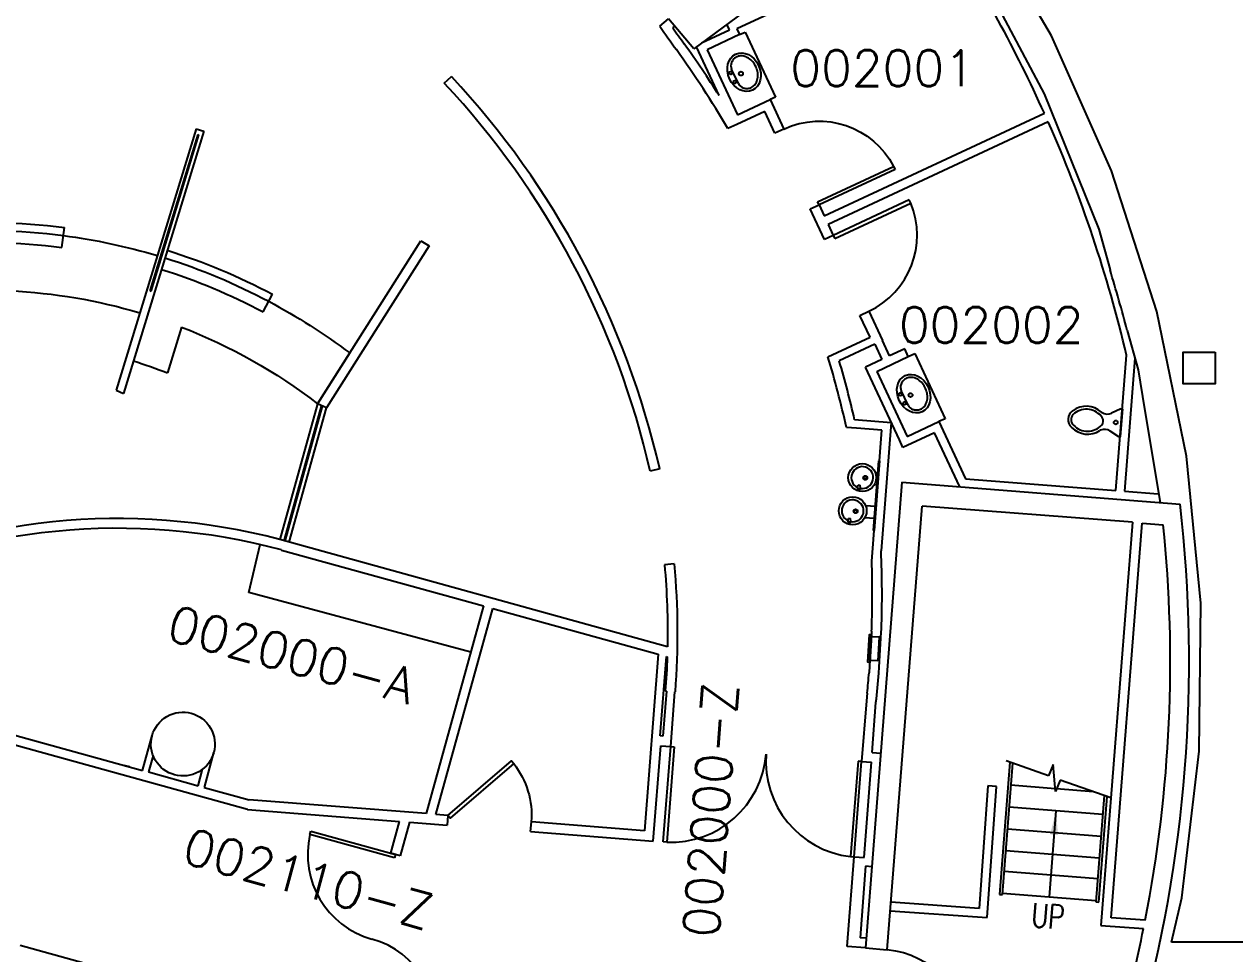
# Model space of a CAD drawing. Extents: x -1957 to 1822, y 4767 to 7331.
# Drawn here: x 836 to 1443, y 6498 to 6965 of the extents above; entities that cross this region are included whole.
import ezdxf

# ---------------------------------------------------------------- set-up
doc = ezdxf.new("R2010")
doc.units = 0
doc.header["$LTSCALE"] = 48
doc.header["$MEASUREMENT"] = 0
doc.layers.get('0').update_dxf_attribs({"linetype": 'CONTINUOUS'})
for name, color, linetype in [('ARDOOR', 7, 'CONTINUOUS'), ('ARROOMNO', 4, 'CONTINUOUS'), ('ARWALL', 7, 'CONTINUOUS'), ('COL', 14, 'CONTINUOUS'), ('EXDOOR', 8, 'CONTINUOUS'), ('EXWALL', 8, 'CONTINUOUS'), ('FIRE', 1, 'CONTINUOUS'), ('MILL', 1, 'CONTINUOUS'), ('MILL-NRST', 1, 'CONTINUOUS'), ('MPFIXTURE', 3, 'CONTINUOUS'), ('TXT', 4, 'CONTINUOUS')]:
    doc.layers.add(name, color=color, linetype=linetype)
doc.styles.add('ROMANS', font='romans.shx', dxfattribs={"height": 18})
doc.styles.get("Standard").update_dxf_attribs({"font": 'simplex.shx', "width": 0.75, "height": 12})
doc.dimstyles.get("Standard").update_dxf_attribs({"dimtxt": 12, "dimasz": 12, "dimexe": 9, "dimexo": 3, "dimgap": 12, "dimtad": 1, "dimdec": 4, "dimzin": 0, "dimtxsty": 'STANDARD', "dimblk": 'OBLIQUE', "dimcen": 0, "dimdle": 3, "dimclrd": 256, "dimclre": 256, "dimclrt": 256, "dimazin": 3, "dimtfac": 1, "dimtdec": 4, "dimtix": 1, "dimtmove": 0, "dimatfit": 3, "dimtolj": 1, "dimtzin": 0})

# ---------------------------------------------------------------- blocks, each defined once
blk = doc.blocks.new('EWC-RND2')
for p, q in [((-17.5, 0), (17.5, 0)), ((-17.5, 0), (-17.5, -0.5)), ((17.5, 0), (17.5, -0.5)), ((-17.5, -0.5), (17.5, -0.5)), ((-11.5, -0.5), (-11.5, -1.68)), ((-5.5, -0.5), (-5.5, -1.68)), ((5.5, -0.5), (5.5, -5.18)), ((11.5, -0.5), (11.5, -5.18)), ((-3.14, -8.5), (-4.64, -8.75)), ((-4.64, -9.75), (-4.64, -8.75)), ((-3.14, -10), (-4.64, -9.75)), ((-2.94, -8.75), (-3.14, -8.5)), ((-2.94, -9.75), (-3.14, -10)), ((-2.94, -9.75), (-2.94, -8.75)), ((13.86, -12), (12.36, -12.25)), ((14.06, -12.25), (13.86, -12)), ((12.36, -13.25), (12.36, -12.25)), ((13.86, -13.5), (12.36, -13.25)), ((14.06, -13.25), (13.86, -13.5)), ((14.06, -13.25), (14.06, -12.25))]:
    blk.add_line(p, q)
for centre, radius in [((-8.5, -8), 7), ((-8.5, -6.5), 1), ((-8.5, -6.5), 0.75), ((8.5, -11.5), 7), ((8.56, -10.03), 1), ((8.56, -10.03), 0.75)]:
    blk.add_circle(centre, radius)
for centre, radius, start, end in [((-8.5, -8), 5.5, 354.6814, 339.08186), ((8.5, -11.5), 5.5, 354.6814, 339.08186), ((-3.14, -9.25), 0.75, 270.00117, 89.99883), ((13.86, -12.75), 0.75, 270.00117, 89.99883)]:
    blk.add_arc(centre, radius, start, end)
blk = doc.blocks.new('TLT-WALL')
for p, q in [((-7, 0), (7, 0)), ((-7, -0.75), (-7, 0)), ((-7, -0.75), (-4.5, -5.25)), ((7, -0.75), (4.5, -5.25)), ((7, -0.75), (7, 0))]:
    blk.add_line(p, q)
blk.add_circle((0, -2.75), 1)
for centre, radius, start, end in [((-9, -7.75), 5.15, 333.62223, 29.0546), ((9, -7.75), 5.15, 150.9454, 206.37777), ((4.17, -17.29), 11.17, 141.80297, 221.62671), ((4.17, -17.29), 9.67, 128.70115, 221.62671), ((-6.18, -9.15), 2, 321.80297, 333.62223), ((0, -12.09), 3, 51.29885, 128.70115), ((-4.17, -17.29), 9.67, 318.37329, 51.29885), ((-4.17, -17.29), 11.17, 318.37329, 38.19703), ((6.18, -9.15), 2, 206.37777, 218.19703), ((-5.67, -26.04), 3.5, 38.98795, 41.62671), ((0, -21.45), 3.8, 218.98795, 321.01205), ((5.67, -26.04), 3.5, 138.37329, 141.01205), ((-5.67, -26.04), 2, 38.98795, 41.62671), ((0, -21.45), 5.3, 218.98795, 321.01205), ((5.67, -26.04), 2, 138.37329, 141.01205)]:
    blk.add_arc(centre, radius, start, end)
blk = doc.blocks.new('SNK-OVL')
blk.add_line((-4.02, 3.25), (4.02, 3.25))
for centre, radius in [((-2.5, 4.5), 0.75), ((0, 0), 1), ((2.5, 4.5), 0.75)]:
    blk.add_circle(centre, radius)
for centre, start, end in [((-4.02, -0.75), 90, 137.92062), ((4.02, -0.75), 42.10121, 90)]:
    blk.add_arc(centre, 4, start, end)
blk.add_ellipse((0, -1.75), major_axis=(10, 0), ratio=0.8)
blk.add_open_spline([(-6.99, 1.93), (-7.38, 1.5), (-7.69, 1.05), (-8.28, -0.11), (-8.47, -0.82), (-8.53, -2.26), (-8.4, -2.98), (-7.83, -4.37), (-7.38, -5.05), (-6.18, -6.26), (-5.43, -6.8), (-3.72, -7.64), (-2.75, -7.95), (-0.74, -8.27), (0.31, -8.29), (2.35, -8.04), (3.33, -7.78), (5.1, -7), (5.89, -6.49), (7.17, -5.31), (7.66, -4.65), (8.32, -3.27), (8.49, -2.55), (8.5, -1.81), (8.5, -1.78), (8.5, -1.75), (8.5, -1.14), (8.39, -0.54), (7.91, 0.71), (7.52, 1.35), (6.99, 1.93)], degree=3, knots=[2.515773, 2.515773, 2.515773, 2.515773, 2.756182, 2.756182, 3.107509, 3.107509, 3.458835, 3.458835, 3.810162, 3.810162, 4.161488, 4.161488, 4.512815, 4.512815, 4.864141, 4.864141, 5.215468, 5.215468, 5.566794, 5.566794, 5.918121, 5.918121, 6.269447, 6.269447, 6.283185, 6.283185, 6.283185, 6.580082, 6.580082, 6.909232, 6.909232, 6.909232, 6.909232])
blk = doc.blocks.new('3-06-DR')
at = {"color": 0}
for p, q in [((0, 42), (0, 0)), ((1.75, 42), (0, 42)), ((1.75, 0), (1.75, 42)), ((0, 0), (1.75, 0))]:
    blk.add_line(p, q, dxfattribs=at)
blk.add_arc((-0.07, -0.03), 42.07, 0.03589, 87.52636, dxfattribs=at)
blk = doc.blocks.new('8-00-DRS')
at = {"color": 0}
for p, q in [((0, 48), (0, 0)), ((1.75, 48), (0, 48)), ((1.75, 0), (1.75, 48)), ((94.25, 0), (94.25, 48)), ((94.25, 48), (96, 48)), ((96, 48), (96, 0)), ((0, 0), (1.75, 0)), ((96, 0), (94.25, 0))]:
    blk.add_line(p, q, dxfattribs=at)
for centre, start, end in [((-0.06, -0.02), 0.02741, 87.84514), ((96.06, -0.02), 92.15486, 179.97259)]:
    blk.add_arc(centre, 48.06, start, end, dxfattribs=at)
blk = doc.blocks.new('7-04-SDRS')
at = {"color": 0}
for p, q in [((86.25, 0), (86.25, 44)), ((86.25, 44), (88, 44)), ((88, 44), (88, 0)), ((0, -44), (0, 0)), ((0, 0), (1.75, 0)), ((1.75, 0), (1.75, -44)), ((88, 0), (86.25, 0)), ((1.75, -44), (0, -44))]:
    blk.add_line(p, q, dxfattribs=at)
for centre, start, end in [((88.06, -0.03), 92.3574, 179.96733), ((-0.06, 0.03), 272.3574, 359.96733)]:
    blk.add_arc(centre, 44.06, start, end, dxfattribs=at)
blk = doc.blocks.new('HS-3-06-DR')
blk.add_lwpolyline([(4.24, -4.24), (-25.46, 25.46), (-26.69, 24.22), (3.01, -5.48)], close=True)
blk.add_arc((4.53, -4.3), 42.28, 137.58974, 179.92361)
blk = doc.blocks.new('FEC')
at = {"layer": 'FIRE'}
for points in [[(-7, 0), (-7, 1), (7, 1), (7, 0)], [(-6, -4), (-6, 0), (6, 0), (6, -4)]]:
    blk.add_lwpolyline(points, close=True, dxfattribs=at)

msp = doc.modelspace()

# ---------------------------------------------------------------- linework, layer by layer
at = {"layer": 'ARWALL'}
for p, q in [((1297.88, 7010.97), (1193.6, 6962.34)), ((1154.84, 6963.72), (1159.23, 6967.44)), ((1161.38, 6962.86), (1162.38, 6963.72)), ((1175.89, 6955.27), (1189.86, 6961.78)), ((1189.86, 6961.78), (1188.54, 6964.62)), ((1193.6, 6962.34), (1194.94, 6959.46)), ((1194.94, 6959.46), (1178.63, 6951.85)), ((1184.62, 6928.95), (1173.26, 6953.32)), ((1178.63, 6951.85), (1193.84, 6919.23)), ((1046.86, 6935.08), (1050.42, 6938.41)), ((1193.84, 6919.23), (1210.16, 6926.84)), ((1210.16, 6926.84), (1217.02, 6912.11)), ((1207.53, 6920.93), (1193.51, 6914.39)), ((1212.6, 6910.05), (1207.53, 6920.93)), ((1237.31, 6868.61), (1347.7, 6920.09)), ((1193.51, 6914.39), (1189.07, 6912.32)), ((1349.69, 6915.63), (1239.37, 6864.19)), ((1217.02, 6912.11), (1212.6, 6910.05)), ((1230.35, 6871.99), (1234.77, 6874.05)), ((1237.48, 6856.7), (1230.35, 6871.99)), ((1234.77, 6874.05), (1237.31, 6868.61)), ((1237.31, 6868.61), (1237.31, 6868.61)), ((1241.9, 6858.76), (1237.48, 6856.7)), ((1239.37, 6864.19), (1239.37, 6864.19)), ((1239.37, 6864.19), (1241.9, 6858.76)), ((983.25, 6774.21), (1035.11, 6856.1)), ((1039.23, 6853.49), (987.75, 6772.21)), ((1035.11, 6856.1), (1039.23, 6853.49)), ((1255.23, 6818.63), (1259.65, 6820.69)), ((1260.31, 6807.76), (1255.23, 6818.63)), ((1259.65, 6820.69), (1266.52, 6805.96)), ((1239.18, 6797.9), (1260.31, 6807.76)), ((1262.67, 6804.17), (1244.87, 6795.87)), ((1262.67, 6804.17), (1266.26, 6796.47)), ((1270.11, 6798.26), (1266.52, 6805.96)), ((1263.65, 6790.56), (1279.51, 6797.96)), ((1277.72, 6801.81), (1270.11, 6798.26)), ((1279.51, 6797.96), (1277.72, 6801.81)), ((1383.63, 6730.77), (1388.93, 6798.63)), ((1266.26, 6796.47), (1258.01, 6792.62)), ((1275.02, 6756.14), (1258.01, 6792.62)), ((1393.08, 6797.12), (1387.87, 6730.44)), ((1263.65, 6790.56), (1278.87, 6757.94)), ((983.25, 6774.21), (964.42, 6706.24)), ((987.75, 6772.21), (983.25, 6774.21)), ((966.79, 6706.09), (985.37, 6773.11)), ((985.61, 6773.04), (967.03, 6706.03)), ((969.12, 6704.95), (987.75, 6772.21)), ((985.37, 6773.11), (985.61, 6773.04)), ((1253.54, 6761.98), (1248.46, 6762.37)), ((1252.53, 6766.32), (1270.88, 6764.88)), ((1266.31, 6760.98), (1253.54, 6761.98)), ((1270.88, 6764.88), (1265.84, 6700.5)), ((1278.87, 6757.94), (1294.73, 6765.33)), ((1294.73, 6765.33), (1308.1, 6736.66)), ((1261.17, 6695.29), (1266.31, 6760.98)), ((1276.81, 6752.29), (1275.02, 6756.14)), ((1292.67, 6759.68), (1276.81, 6752.29)), ((1305.29, 6732.64), (1292.67, 6759.68)), ((1154.85, 6741.6), (1150.09, 6740.51)), ((1308.1, 6736.66), (1383.63, 6730.77)), ((1387.87, 6730.44), (1404.75, 6729.12)), ((1158.75, 6652.42), (964.42, 6706.24)), ((965.3, 6700.94), (1066.55, 6672.9)), ((967.03, 6706.03), (966.79, 6706.09)), ((1162.13, 6693.95), (1157.27, 6693.51)), ((1066.55, 6672.9), (1037.69, 6568.69)), ((1042.64, 6568.31), (1071.25, 6671.6)), ((1071.25, 6671.6), (1154.08, 6648.66)), ((1261.11, 6660.3), (1260.11, 6642.8)), ((1261.11, 6660.3), (1261.15, 6661.46)), ((1261.11, 6660.3), (1261.11, 6660.3)), ((1264.96, 6642.25), (1265.96, 6659.74)), ((1265.96, 6659.74), (1266.02, 6661.17)), ((1154.08, 6648.66), (1147.16, 6560.13)), ((1155.14, 6607.66), (1158.26, 6647.5)), ((1158.26, 6647.5), (1158.63, 6647.4)), ((1260.11, 6642.8), (1259.84, 6639.38)), ((1264.71, 6639.09), (1264.96, 6642.25)), ((1158.28, 6630.2), (1156.51, 6607.55)), ((1157.69, 6630.24), (1158.28, 6630.19)), ((1158.28, 6630.19), (1158.28, 6630.19)), ((1160.37, 6602.36), (1162.52, 6629.87)), ((1162.52, 6629.87), (1162.55, 6629.86)), ((1258.89, 6629.13), (1258.48, 6625.36)), ((1258.46, 6625.36), (1256.08, 6594.87)), ((1258.46, 6625.36), (1258.48, 6625.36)), ((1258.48, 6625.36), (1258.48, 6625.36)), ((1258.48, 6625.36), (1258.48, 6625.36)), ((1258.48, 6625.36), (1258.48, 6625.36)), ((1261.32, 6599.35), (1263.28, 6624.4)), ((948.11, 6570.81), (825.45, 6604.78)), ((826.75, 6609.48), (895.55, 6590.42)), ((895.55, 6590.42), (900.38, 6607.85)), ((1156.51, 6607.55), (1155.14, 6607.66)), ((900.86, 6597.87), (898.56, 6589.59)), ((931.22, 6599.31), (926.4, 6581.88)), ((1151.64, 6554.89), (1155.38, 6602.75)), ((1155.38, 6602.75), (1160.37, 6602.36)), ((1261.32, 6599.35), (1265.68, 6599.01)), ((886.13, 6593.06), (889.02, 6592.29)), ((1256.08, 6594.87), (1261.06, 6594.48)), ((1257.32, 6546.63), (1261.06, 6594.48)), ((898.56, 6589.59), (923.39, 6582.72)), ((923.39, 6582.72), (925.68, 6590.99)), ((926.4, 6581.88), (948.96, 6575.63)), ((1037.69, 6568.69), (948.96, 6575.63)), ((948.11, 6570.81), (1024.45, 6564.84)), ((1048.63, 6567.84), (1042.64, 6568.31)), ((1048.63, 6567.84), (1048.25, 6562.98)), ((1020.01, 6548.84), (1024.45, 6564.84)), ((1029.4, 6564.45), (1024.71, 6547.53)), ((1029.4, 6564.45), (1048.25, 6562.98)), ((1090.12, 6559.7), (1090.5, 6564.56)), ((1147.16, 6560.13), (1090.5, 6564.56)), ((1090.12, 6559.7), (1151.64, 6554.89)), ((1024.71, 6547.53), (1020.01, 6548.84)), ((1248.82, 6502.05), (1252.33, 6547.02)), ((1252.33, 6547.02), (1257.32, 6546.63)), ((1258.11, 6542.3), (1255.3, 6506.43)), ((1261.22, 6542.06), (1258.11, 6542.3)), ((834.18, 6502.81), (994.9, 6458.25)), ((1258.01, 6501.33), (1248.82, 6502.05)), ((1258.39, 6506.19), (1255.3, 6506.43))]:
    msp.add_line(p, q, dxfattribs=at)
for centre, radius, start, end in [((739.94, 6646.04), 666.69, 24.27169, 33.18742), ((1530.09, 7222.34), 455.73, 214.57465, 216.39445), ((1530.09, 7222.34), 450.86, 215.13508, 216.39445), ((738.45, 6646.81), 523.02, 30.50723, 35.68932), ((738.45, 6646.81), 527.89, 32.30811, 35.68931), ((737.89, 6646.47), 427.67, 12.85172, 43.04918), ((737.89, 6646.47), 422.8, 12.85172, 43.04918), ((739.94, 6646.04), 666.69, 13.23158, 23.85267), ((781.89, 6659.4), 477.8, 12.44595, 16.85086), ((781.89, 6659.4), 482.67, 12.79765, 16.42389), ((883.13, 6395.64), 321.07, 75.33318, 116.36916), ((883.08, 6395.82), 316.01, 74.91771, 116.37511), ((783.66, 6678.67), 477.8, 357.93647, 1.99376), ((783.66, 6678.67), 482.67, 357.92311, 2.59239), ((783.66, 6678.67), 477.8, 354.04932, 355.28309), ((783.66, 6678.67), 482.67, 353.54463, 355.29653)]:
    msp.add_arc(centre, radius, start, end, dxfattribs=at)
at = {"layer": 'ARWALL', "extrusion": (0, 0, -1)}
for radius, start, end in [(376.92, 174.80787, 181.06005), (381.8, 174.80787, 184.43656), (376.92, 181.82391, 184.43655)]:
    msp.add_arc((-781.89, 6659.4), radius, start, end, dxfattribs=at)
at = {"layer": 'COL', "flags": 128}
msp.add_lwpolyline([(1433.33, 6800.24), (1433.33, 6784.24), (1417.33, 6784.24), (1417.33, 6800.24), (1433.33, 6800.24)], dxfattribs=at)
msp.add_lwpolyline([(1433.33, 6800.24), (1433.33, 6784.24), (1417.33, 6784.24), (1417.33, 6800.24), (1433.33, 6800.24)], dxfattribs=at)
msp.add_lwpolyline([(1433.33, 6800.24), (1433.33, 6784.24), (1417.33, 6784.24), (1417.33, 6800.24), (1433.33, 6800.24)], dxfattribs=at)
at = {"layer": 'COL', "extrusion": (0, 0, -1)}
msp.add_arc((-915.8, 6603.58), 16, 330, 329.99999, dxfattribs=at)
at = {"layer": 'EXWALL'}
for p, q in [((1293.5, 7042.28), (1171.99, 6952.38)), ((1351.22, 6958.85), (1313.99, 7022.94)), ((1323.81, 6974.33), (1347.62, 6929.77)), ((1171.99, 6952.38), (1159.23, 6967.44)), ((1381.36, 6891.13), (1351.22, 6958.85)), ((1347.62, 6929.77), (1374.94, 6861.8)), ((1404.06, 6820.57), (1381.36, 6891.13)), ((1374.94, 6861.8), (1380.64, 6841.47)), ((1419.06, 6747.99), (1404.06, 6820.57)), ((1389.17, 6811.06), (1394.72, 6791.27)), ((1394.72, 6791.27), (1397.95, 6771.78)), ((1397.97, 6771.71), (1405.76, 6724.78)), ((1426.19, 6674.21), (1419.06, 6747.99)), ((1276.31, 6734.9), (1258.01, 6501.33)), ((1276.31, 6734.9), (1415.73, 6724)), ((1268.91, 6500.47), (1286.48, 6722.96)), ((1391.84, 6714.83), (1286.48, 6722.96)), ((1391.84, 6714.83), (1376.02, 6512.62)), ((1381.22, 6516.51), (1396.7, 6714.45)), ((1396.7, 6714.45), (1407.31, 6713.62)), ((1425.37, 6600.09), (1426.19, 6674.21)), ((1416.6, 6526.49), (1425.37, 6600.09)), ((1330.37, 6594.48), (1325.18, 6528.2)), ((1326.68, 6528.08), (1331.83, 6593.96)), ((1349.78, 6587.62), (1328.55, 6595.12)), ((1332.14, 6593.85), (1331.83, 6593.88)), ((1352.13, 6593.32), (1349.78, 6587.62)), ((1352.22, 6592.28), (1351.72, 6592.32)), ((1353.28, 6579.84), (1352.13, 6593.32)), ((1355.63, 6585.55), (1353.28, 6579.84)), ((1381.02, 6576.57), (1355.63, 6585.55)), ((1319.4, 6582.61), (1315.11, 6521.13)), ((1319.05, 6516.59), (1323.64, 6582.31)), ((1323.64, 6582.31), (1319.4, 6582.61)), ((1353.16, 6581.18), (1330.97, 6582.91)), ((1372.21, 6579.69), (1353.81, 6581.13)), ((1377.71, 6577.74), (1373.54, 6524.42)), ((1375.03, 6524.3), (1379.17, 6577.23)), ((1376.97, 6568.28), (1330.11, 6571.94)), ((1376.11, 6557.31), (1329.25, 6560.98)), ((1375.25, 6546.35), (1328.39, 6550.01)), ((1327.6, 6539.79), (1374.45, 6536.13)), ((1325.18, 6528.2), (1326.68, 6528.08)), ((1326.74, 6528.83), (1373.59, 6525.16)), ((1411.48, 6504.24), (1416.6, 6526.49)), ((1270.45, 6519.99), (1319.05, 6516.59)), ((1315.11, 6521.13), (1270.79, 6524.22)), ((1373.54, 6524.41), (1375.03, 6524.3)), ((1376.02, 6512.62), (1397.43, 6511.12)), ((1398.27, 6515.32), (1381.22, 6516.51)), ((1258.01, 6501.33), (1268.91, 6500.47)), ((1551.33, 6504.24), (1411.48, 6504.24))]:
    msp.add_line(p, q, dxfattribs=at)
for centre, radius, start, end in [((736.05, 6644.32), 674.07, 14.3212, 17.00653), ((736.12, 6644.9), 684.2, 344.3456, 6.63839), ((736.89, 6644.81), 673.94, 348.92186, 5.86006), ((736.89, 6644.81), 673.94, 344.34305, 348.55806)]:
    msp.add_arc(centre, radius, start, end, dxfattribs=at)
msp.add_point((1270.53, 6519.98), dxfattribs=at)
at = {"layer": 'MILL'}
for p, q in [((1194.94, 6959.46), (1197.66, 6960.73)), ((1197.66, 6960.73), (1212.88, 6928.11)), ((1212.88, 6928.11), (1210.16, 6926.84)), ((1279.51, 6797.96), (1282.69, 6799.44)), ((1282.69, 6799.44), (1297.9, 6766.81)), ((1297.9, 6766.81), (1294.73, 6765.33)), ((948.91, 6679.58), (954.5, 6703.65)), ((1060.15, 6649.77), (948.91, 6679.58))]:
    msp.add_line(p, q, dxfattribs=at)
at = {"layer": 'MILL-NRST'}
for p, q in [((922.43, 6912.21), (882.36, 6781.04)), ((926.26, 6911.04), (886.08, 6779.52)), ((899.42, 6830.88), (923.38, 6909.31)), ((899.9, 6830.73), (923.85, 6909.16)), ((922.43, 6912.21), (926.26, 6911.04)), ((923.38, 6909.31), (923.85, 6909.16)), ((855.13, 6852.72), (856.44, 6862.63)), ((899.42, 6830.88), (899.9, 6830.73)), ((956.03, 6820.39), (960.73, 6829.21)), ((915.07, 6812.79), (908.04, 6789.77)), ((999.43, 6799.76), (983.32, 6774.31)), ((882.36, 6781.04), (886.08, 6779.52))]:
    msp.add_line(p, q, dxfattribs=at)
at = {"layer": 'MILL-NRST', "extrusion": (0, 0, -1)}
for radius, start, end in [(307.5, 84.79331, 97.50911), (303.5, 84.79822, 97.50911), (303.5, 97.50911, 106.60886), (297.5, 84.80584, 97.50911), (303.5, 107.36399, 118.02472), (307.5, 107.35908, 118.02472), (297.5, 107.37161, 118.02472), (273.5, 92.71385, 106.56744), (303.5, 118.02472, 127.12453), (273.5, 111.17999, 127.65031), (249.5, 107.44571, 111.58421)]:
    msp.add_arc((-816.25, 6557.77), radius, start, end, dxfattribs=at)

# ---------------------------------------------------------------- block references
at = {"layer": 'ARDOOR', "xscale": -1}
for name, p, rotation in [('3-06-DR', (1234.77, 6874.05), 295.0000000000936), ('HS-3-06-DR', (1053.19, 6571.74), 355.5279922464919)]:
    msp.add_blockref(name, p, dxfattribs=dict(at, rotation=rotation))
at = {"layer": 'ARDOOR'}
for name, p, rotation in [('3-06-DR', (1241.9, 6858.76), 294.9999999999645), ('8-00-DRS', (1256.08, 6594.87), 175.527992246473), ('7-04-SDRS', (998.85, 6463.38), 74.50347269401568)]:
    msp.add_blockref(name, p, dxfattribs=dict(at, rotation=rotation))
at = {"layer": 'EXDOOR', "xscale": -1, "rotation": 265.5380582129822}
msp.add_blockref('3-06-DR', (1265.62, 6458.6), dxfattribs=at)
at = {"layer": 'FIRE', "rotation": 86.7465163082209}
msp.add_blockref('FEC', (1260.61, 6651.55), dxfattribs=at)
at = {"layer": 'MPFIXTURE'}
for name, p, rotation in [('SNK-OVL', (1195.58, 6939.9), 114.9999999999444), ('SNK-OVL', (1280.61, 6778.61), 114.9999999985349), ('TLT-WALL', (1386.28, 6764.7), 265.5362411501819), ('EWC-RND2', (1263.74, 6728.16), 265.5164323405737)]:
    msp.add_blockref(name, p, dxfattribs=dict(at, rotation=rotation))

# ---------------------------------------------------------------- texts
at = {"layer": 'ARROOMNO', "style": 'ROMANS'}
for s, p in [('002001', (1220.35, 6933.63)), ('002002', (1274.78, 6804.79))]:
    msp.add_text(s, height=18, dxfattribs=at).set_placement(p)
for s, rotation, p in [('002000-A', 345, (906.8, 6656.13)), ('002000-Z', 85.53, (1184.4, 6506)), ('002110-Z', 344.5, (914.56, 6544.4))]:
    msp.add_text(s, height=18, rotation=rotation, dxfattribs=at).set_placement(p)
at = {"layer": 'TXT', "insert": (1341.8, 6523.88), "char_height": 12, "attachment_point": 1, "rotation": 355.52799}
msp.add_mtext_dynamic_manual_height_columns('UP', width=21.6289, gutter_width=60, heights=[0], dxfattribs=at)

# ---------------------------------------------------------------- leaders
at = {"layer": 'TXT'}
msp.add_leader([(1353.54, 6570.11), (1350.17, 6526.99)], dimstyle='STANDARD', override={"dimgap": 12, "dimtad": 0, "dimdec": 1, "dimtdec": 1}, dxfattribs=at)

doc.saveas('drawing.dxf')
